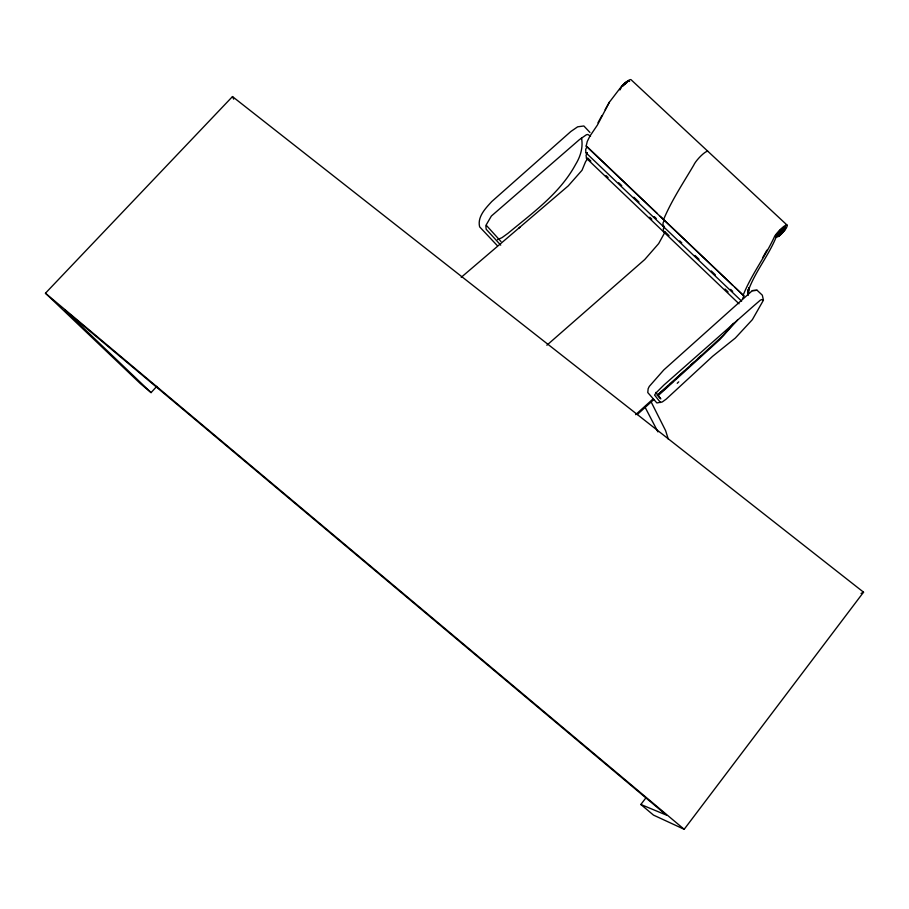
<?xml version="1.0" encoding="UTF-8"?>
<svg xmlns="http://www.w3.org/2000/svg" width="909" height="909" viewBox="0 0 909 909"><rect width="100%" height="100%" fill="white"/><g stroke="black" fill="none" stroke-linecap="round" stroke-linejoin="round"><path stroke-width="1.36" d="M776.195 237.044L776.343 235.42L780.229 230.318L784.615 226.693L785.49 226.773L785.092 228.182L785.376 226.659L780.115 230.204L776.229 235.317L776.195 237.044C768.332 256.338 754.129 272.87 747.596 292.721L748.141 295.459M787.058 225.091L631.039 79.708A10.453 2.182 -46.4 0 0 625.971 82.299A10.453 2.182 -46.4 0 0 618.768 89.934L609.382 102.194L597.418 125.044L589.884 136.168L587.259 141.463L586.157 146.11L743.88 295.891L742.551 298.777M783.41 230.454L782.376 231.92L784.842 230.238A10.749 2.102 -47.8 0 0 785.262 225.489A10.749 2.102 -47.8 0 0 774.798 235.931C765.492 256.52 751.311 274.529 743.073 295.436M586.157 146.11L586.987 146.599L585.703 149.406L585.873 152.723L741.63 301.14M748.164 293.902L749.107 290.096L748.618 287.642M664.434 226.636L663.331 228.898L663.672 231.92M587.169 153.03L586.089 155.257L586.464 158.28L739.028 303.788M597.986 122.772L601.917 115.545M763.435 300.197L752.379 319.627L735.347 338.034L712.611 356.305L666.195 399.119L662.297 401.948L656.877 402.937L647.765 392.552L648.14 388.768L649.276 386.416L663.775 369.952L752.334 290.641L757.106 290.255L762.333 295.209L763.435 300.197L761.719 299.561L760.276 300.22L753.902 305.719L664.013 384.95L655.957 392.983L654.594 395.108L660.513 402.551M762.549 257.94L766.878 250.168M605.144 109.728L609.382 102.194M587.828 158.461L585.612 161.609L582.033 170.256L568.227 185.902L461.215 277.325M665.024 232.079L658.673 243.589L644.754 259.519L546.854 345.227M646.004 797.75L640.845 804.476L653.48 815.1L684.182 829.292L863.55 592.179L232.477 96.581L45.45 293.221L140.191 383.45L151.076 392.608L156.814 386.336M737.494 320.059L719.542 339.841L658.514 395.313M733.495 323.309L723.462 335.239L690.829 365.088M622.654 86.332L626.755 82.503L624.199 84.605M677.239 383.28L678.728 381.848M667.899 386.314L658.184 394.563M669.978 384.382L673.114 381.496M676.239 378.599L684.579 370.883M698.123 358.339L701.259 355.442M693.987 362.191L657.002 395.358M518.812 228.227L520.312 226.886M653.162 398.835L635.63 414.663M637.209 414.584L653.719 399.653M861.062 593.463L863.55 592.179M497.507 239.681L502.007 237.647L507.983 233.318C532.799 212.706 559.944 193.39 575.636 164.381C580.544 156.405 583.283 147.247 581.51 137.873M586.464 158.28L587.793 158.155L590.839 161.063M752.334 290.641L757.106 290.255M664.422 226.307L663.15 226.364L663.013 223.035L664.32 220.194L663.502 219.717C671.49 200.639 683.125 183.141 693.681 165.256A10.59 2.148 -47.1 0 1 701.009 155.825A10.59 2.148 -47.1 0 1 707.952 151.383M585.873 152.723L587.146 152.689M628.698 81.299L629.585 81.412M640.845 804.476L666.411 815.112L64.539 309.924L151.076 392.608M590.543 136.123L587.816 134.487L586.419 134.748L579.397 139.656L491.36 216.047L485.826 225.534L486.179 229.25L500.723 245.135M45.45 293.221L684.182 829.292M586.987 146.599L657.196 213.41M660.252 216.319L732.654 285.21M734.699 287.153L743.88 295.891M618.665 182.72L621.722 185.629M633.914 197.242L639.004 202.093M654.253 216.615L656.287 218.558M679.705 240.862L681.739 242.805M694.987 255.429L699.066 259.304M711.293 270.95L715.372 274.836M730.654 289.403L732.688 291.346M606.076 175.596L608.11 177.528M649.753 217.24L651.787 219.171M664.99 231.772L669.058 235.647M725.052 289.039L728.109 291.948M658.048 396.142L660.798 398.858L655.798 392.393M497.291 245.612L479.634 226.852C477.168 216.808 485.576 208.32 491.724 201.582L570.841 131.51L577.647 126.817L583.873 125.976L589.952 132.453M486.656 225.682L500.995 241.544M644.947 406.971L657.923 431.889M651.083 401.801L665.604 430.627L668.274 439.115M232.477 96.581L233.647 99.149M747.653 289.778L747.766 293.948M619.983 89.957A6.124 1.284 -46.5 0 1 623.79 84.287A6.124 1.284 -46.5 0 1 628.574 81.321M620.472 89.048A5.124 1.068 -46.5 0 1 623.665 84.298A5.124 1.068 -46.5 0 1 627.664 81.81M782.694 231.34A6.965 1.363 -47.8 0 1 778.661 235.465M776.74 236.76A6.965 1.363 -47.8 0 1 775.854 236.715M779.433 235.658A6.295 1.227 -47.8 0 0 785.524 227.67A6.295 1.227 -47.8 0 0 778.695 233.318A6.295 1.227 -47.8 0 0 779.433 235.658M779.945 235.295A5.272 1.023 -47.8 0 0 785.046 228.613A5.272 1.023 -47.8 0 0 779.331 233.352A5.272 1.023 -47.8 0 0 779.945 235.295"/></g></svg>
